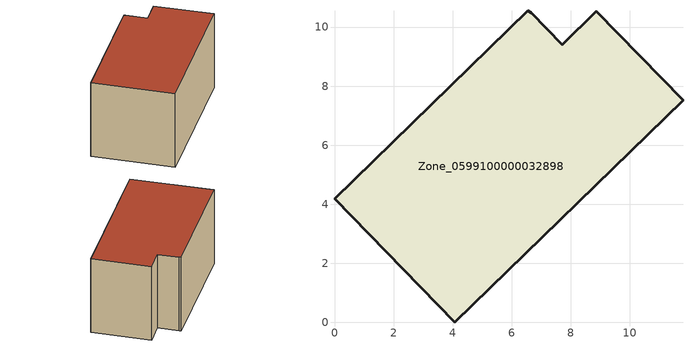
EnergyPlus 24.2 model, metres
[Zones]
Zone_0599100000032898
 floor ground (C_G): 6.53,10.56 6.66,10.48 7.71,9.4 8.87,10.53 11.8,7.52 4.07,0 0,4.19 z0
 wall outside (C_F): 4.07,0 11.8,7.52 8.87,10.53 7.71,9.4 6.66,10.48 6.53,10.56 0,4.19 4.07,0 z0:5.71
 roof outside (C_R): 6.53,10.56 0,4.19 4.07,0 11.8,7.52 8.87,10.53 7.71,9.4 6.66,10.48 z5.71
[BUILDING]
Pand.0599100000032898: North Axis=0; Terrain=City; Loads Convergence Tolerance Value=0.04; Temperature Convergence Tolerance Value=0.4; Solar Distribution=FullExterior; Maximum Number of Warmup Days=25; Minimum Number of Warmup Days=1
[Site:Location]
Rotterdam.The.Hague.AP_ZH_NLD Design_Conditions: Latitude=51.96; Longitude=4.45; Time Zone=1; Elevation=-4.5
[SITE:GROUNDTEMPERATURE:BUILDINGSURFACE]
18, 18, 18, 18, 18, 18, 18, 18, 18, 18, 18, 18
[MATERIAL] Thermal Absorptance=0.9; Solar Absorptance=0.7; Visible Absorptance=0.7
Name | Roughness | Thickness | Conductivity | Density | Specific Heat
G.TI.1975-1991 | MediumSmooth | 0.15 | 0.288461 | 540 | 1210
F.TI.1975-1991 | Rough | 0.3 | 0.230769 | 1920 | 840
R.TI.1975-1991 | MediumRough | 0.2 | 0.153846 | 1500 | 1000
[CONSTRUCTION]
C_G: G.TI.1975-1991
C_F: F.TI.1975-1991
C_R: R.TI.1975-1991
[ZONE]
Zone_0599100000032898: Type=1; Multiplier=1; Ceiling Height=Autocalculate; Volume=Autocalculate; Floor Area=autocalculate; Part of Total Floor Area=Yes
[ZONEINFILTRATION:DESIGNFLOWRATE]
Infil_Zone_0599100000032898: Zone or ZoneList or Space or SpaceList=Zone_0599100000032898; Schedule=AlwaysOn; Design Flow Rate Calculation Method=Flow/Area; Flow Rate per Floor Area=0.003; Constant Term Coefficient=1; Temperature Term Coefficient=0; Velocity Term Coefficient=0; Velocity Squared Term Coefficient=0
[HVACTEMPLATE:ZONE:IDEALLOADSAIRSYSTEM]
Zone_0599100000032898: Maximum Heating Supply Air Temperature=50; Minimum Cooling Supply Air Temperature=13; Maximum Heating Supply Air Humidity Ratio=0.0156; Minimum Cooling Supply Air Humidity Ratio=0.0077; Heating Limit=NoLimit; Cooling Limit=NoLimit; Dehumidification Control Type=ConstantSensibleHeatRatio; Cooling Sensible Heat Ratio=0.7; Dehumidification Setpoint=60; Humidification Control Type=None; Humidification Setpoint=30; Outdoor Air Method=None; Outdoor Air Flow Rate per Person=0.00944; Outdoor Air Flow Rate per Zone Floor Area=0; Outdoor Air Flow Rate per Zone=0; Demand Controlled Ventilation Type=None; Outdoor Air Economizer Type=NoEconomizer; Heat Recovery Type=None; Sensible Heat Recovery Effectiveness=0.7; Latent Heat Recovery Effectiveness=0.65
[ZONECONTROL:THERMOSTAT]
ThermostatControl_Zone_0599100000032898: Zone or ZoneList=Zone_0599100000032898; Control Type Schedule=DualSetpointControlType; Control 1=Thermostat_Zone_0599100000032898; Temperature Difference Between Cutout And Setpoint=0
[THERMOSTATSETPOINT:DUALSETPOINT]
Thermostat_Zone_0599100000032898: Heating Setpoint Temperature Schedule=HeatingSetpoint_Zone_0599100000032898; Cooling Setpoint Temperature Schedule=CoolingSetpoint_Zone_0599100000032898
[SCHEDULE:COMPACT]
HeatingSetpoint_Zone_0599100000032898: Through: 12/31, For: AllDays, Until: 24:00, 21
CoolingSetpoint_Zone_0599100000032898: Through: 12/31, For: AllDays, Until: 24:00, 24
DualSetpointControlType: Through: 12/31, For: AllDays, Until: 24:00, 4
AlwaysOn: Through: 12/31, For: AllDays, Until: 24:00, 1
